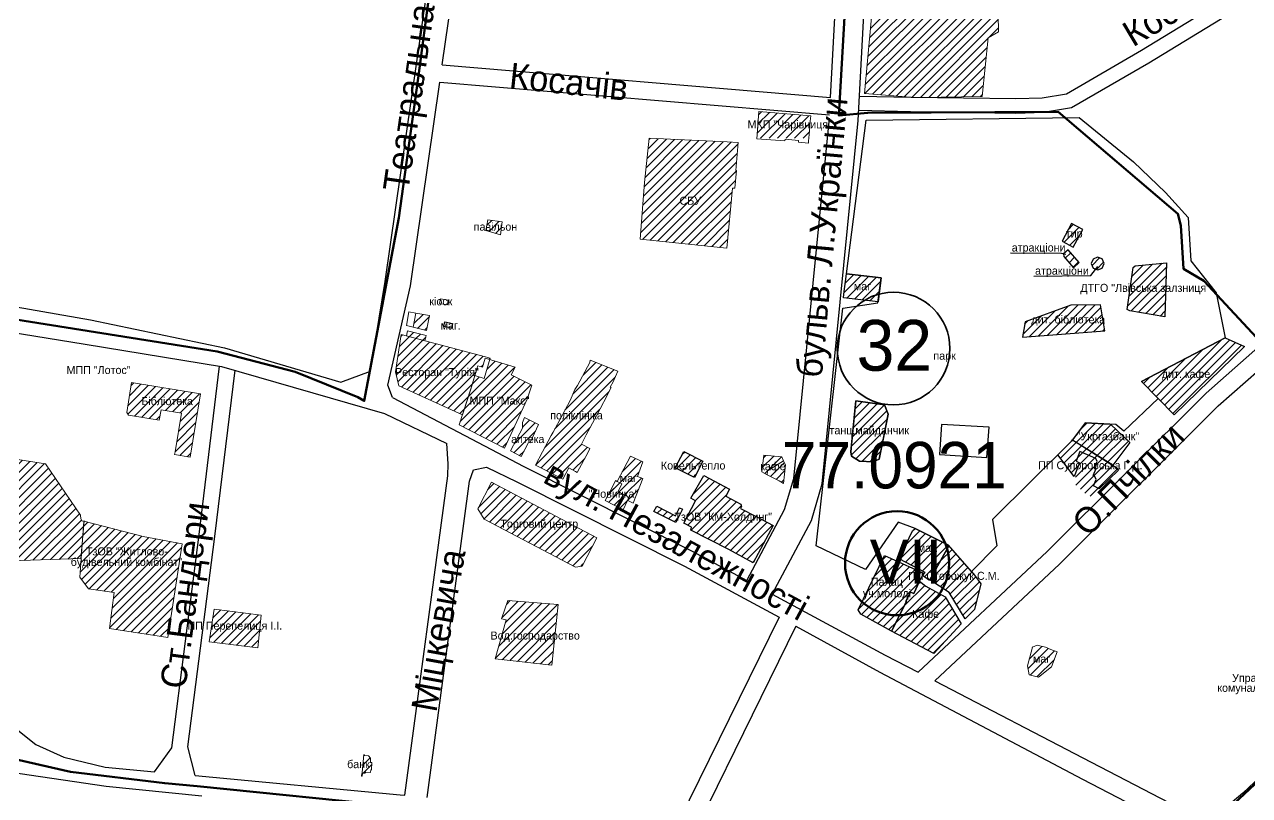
# Model space of a CAD drawing. Header units: millimetres. Extents: x 1378883 to 1389513, y 5662980 to 5673292.
# Drawn here: x 1384166 to 1384931, y 5667331 to 5667813 of the extents above; entities that cross this region are included whole.
import ezdxf
from ezdxf.enums import TextEntityAlignment as Align

# ---------------------------------------------------------------- set-up
doc = ezdxf.new("R2010")
doc.units = ezdxf.units.MM
for name, color, linetype in [('N-raion', 1, 'Continuous'), ('zona', 3, 'Continuous'), ('вулиці', 7, 'Continuous'), ('ВулНазва', 7, 'Continuous'), ('КартаСкан', 252, 'Continuous'), ('район', 6, 'Continuous')]:
    doc.layers.add(name, color=color, linetype=linetype)
picture_1 = doc.add_image_def('image1.tif', size_in_pixel=(29607, 29619))
pattern_1 = [(45, (2.4066, 2.8008), (-2.6516504294, 2.6516504294), [])]

msp = doc.modelspace()

# ---------------------------------------------------------------- hatches: boundary and pattern name
at = {"layer": 'вулиці', "lineweight": -2}
h = msp.add_hatch(dxfattribs=at)
h.set_pattern_fill('ANSI31', color=2, scale=30, style=0)
h.set_pattern_definition(pattern_1)
h.paths.add_polyline_path([(1384773.98, 5667825.2), (1384773.44, 5667850.99), (1384760.87, 5667851.19), (1384761.52, 5667870.75), (1384738, 5667868.9), (1384738.07, 5667866.04), (1384699.09, 5667862.84), (1384695.65, 5667825.2)])
h.paths.add_polyline_path([(1384695.65, 5667825.2), (1384690.57, 5667769.57), (1384718.7, 5667767.27), (1384719.86, 5667767.24), (1384728.74, 5667767.13), (1384764.09, 5667767.72), (1384767.75, 5667804.43), (1384774.34, 5667808.1), (1384773.98, 5667825.2)])
h.paths.add_polyline_path([(1384701.97, 5667815.57), (1384771.31, 5667815.57), (1384771.31, 5667825.46), (1384701.97, 5667825.46)], flags=9)
h = msp.add_hatch(dxfattribs=at)
h.set_pattern_fill('ANSI31', color=2, scale=30, style=0)
h.set_pattern_definition(pattern_1)
h.paths.add_polyline_path([(1384656.23, 5667746.08), (1384656.74, 5667752.31), (1384657.01, 5667755.63), (1384624.67, 5667758.24), (1384623.34, 5667741.58), (1384655.85, 5667741.58)])
h.paths.add_polyline_path([(1384613.6, 5667744.63), (1384674.2, 5667744.63), (1384674.2, 5667754.68), (1384613.6, 5667754.68)], flags=9)
h = msp.add_hatch(dxfattribs=at)
h.set_pattern_fill('ANSI31', color=5, scale=30, style=0)
h.set_pattern_definition(pattern_1)
h.paths.add_polyline_path([(1384611.74, 5667739), (1384604.74, 5667739.37), (1384556.42, 5667741.58), (1384556.16, 5667741.58), (1384553.21, 5667714.02), (1384550.41, 5667678.61), (1384604.65, 5667672.96), (1384608.27, 5667710.48), (1384609.55, 5667710.37), (1384610.66, 5667721.45), (1384610.31, 5667721.48)])
h.paths.add_polyline_path([(1384573.32, 5667698.74), (1384590.26, 5667698.74), (1384590.26, 5667706.41), (1384573.32, 5667706.41)], flags=24)
h = msp.add_hatch(dxfattribs=at)
h.set_pattern_fill('ANSI31', color=2, scale=30, style=0)
h.set_pattern_definition(pattern_1)
h.paths.add_polyline_path([(1384455.32, 5667690.65), (1384454.15, 5667684.05), (1384463.37, 5667681.24), (1384464.42, 5667689.49)])
h.paths.add_polyline_path([(1384440.55, 5667682.71), (1384479.71, 5667682.71), (1384479.71, 5667690.21), (1384440.55, 5667690.21)], flags=9)
h = msp.add_hatch(dxfattribs=at)
h.set_pattern_fill('ANSI31', color=2, scale=30, style=0)
h.set_pattern_definition(pattern_1)
h.paths.add_polyline_path([(1384826.9, 5667684.51), (1384819.89, 5667688.28), (1384814.03, 5667677.4), (1384821.03, 5667673.62), (1384822.87, 5667677.03), (1384826.43, 5667683.64)])
h.paths.add_polyline_path([(1384814.92, 5667677.61), (1384828.28, 5667677.61), (1384828.28, 5667685.08), (1384814.92, 5667685.08)], flags=9)
h = msp.add_hatch(dxfattribs=at)
h.set_pattern_fill('ANSI31', color=2, scale=30, style=0)
h.set_pattern_definition(pattern_1)
h.paths.add_polyline_path([(1384817.78, 5667671.91), (1384814.82, 5667669.35), (1384815.04, 5667667.65), (1384821.23, 5667660.73), (1384824.76, 5667664.01)])
h = msp.add_hatch(dxfattribs=at)
h.set_pattern_fill('ANSI31', color=12, scale=30, style=0)
h.set_pattern_definition(pattern_1)
h.paths.add_polyline_path([(1384879.13, 5667663.74), (1384859.63, 5667661.95), (1384858.46, 5667660.8), (1384854.74, 5667634.64), (1384856.34, 5667633.88), (1384878.18, 5667630.02)])
h.paths.add_polyline_path([(1384806.56, 5667643.17), (1384925.31, 5667643.17), (1384925.31, 5667651.92), (1384806.56, 5667651.92)], flags=9)
h = msp.add_hatch(dxfattribs=at)
h.set_pattern_fill('ANSI31', color=2, scale=30, style=0)
h.set_pattern_definition(pattern_1)
h.paths.add_polyline_path([(1384839.1, 5667666.17), (1384839.07, 5667666.2), (1384836.22, 5667667.37), (1384833.4, 5667666.17), (1384832.25, 5667663.34), (1384833.41, 5667660.57), (1384833.47, 5667660.5), (1384836.29, 5667659.36), (1384839.09, 5667660.54), (1384840.26, 5667663.39)])
h = msp.add_hatch(dxfattribs=at)
h.set_pattern_fill('ANSI31', color=2, scale=30, style=0)
h.set_pattern_definition(pattern_1)
h.paths.add_polyline_path([(1384679.39, 5667656.9), (1384677.8, 5667644.2), (1384677.59, 5667642), (1384699.09, 5667639.42), (1384700.94, 5667654.31)])
h.paths.add_polyline_path([(1384682.97, 5667646.52), (1384695.68, 5667646.52), (1384695.68, 5667651.72), (1384682.97, 5667651.72)], flags=24)
h = msp.add_hatch(dxfattribs=at)
h.set_pattern_fill('ANSI31', color=2, scale=30, style=0)
h.set_pattern_definition(pattern_1)
h.paths.add_polyline_path([(1384419, 5667630.9), (1384410.35, 5667632.4), (1384408.82, 5667623.49), (1384416.99, 5667621.49)])
h = msp.add_hatch(dxfattribs=at)
h.set_pattern_fill('ANSI31', color=5, scale=30, style=0)
h.set_pattern_definition(pattern_1)
h.paths.add_polyline_path([(1384837.92, 5667637.45), (1384819.52, 5667637.31), (1384790.87, 5667626.81), (1384789.22, 5667617.33), (1384840.64, 5667621.19)])
h.paths.add_polyline_path([(1384792.87, 5667623.3), (1384842.87, 5667623.3), (1384842.87, 5667632.36), (1384792.87, 5667632.36)], flags=9)
h = msp.add_hatch(dxfattribs=at)
h.set_pattern_fill('ANSI31', color=2, scale=30, style=0)
h.set_pattern_definition(pattern_1)
h.paths.add_polyline_path([(1384453.8, 5667604.28), (1384456.58, 5667603.43), (1384456.78, 5667604.12), (1384454.01, 5667604.98), (1384401.29, 5667618.97), (1384397.64, 5667595.61), (1384399.8, 5667586.92), (1384439.42, 5667568.81), (1384444.58, 5667584.94), (1384447.18, 5667593.37), (1384447.28, 5667593.34), (1384447.28, 5667593.34), (1384447.29, 5667593.34), (1384449.18, 5667599.49), (1384452.05, 5667598.6)])
h.paths.add_polyline_path([(1384395, 5667589.85), (1384452.07, 5667589.85), (1384452.07, 5667599.93), (1384395, 5667599.93)], flags=9)
h.paths.add_polyline_path([(1384440.5, 5667573.92), (1384484.81, 5667573.92), (1384484.81, 5667581.4), (1384440.5, 5667581.4)], flags=9)
h = msp.add_hatch(dxfattribs=at)
h.set_pattern_fill('ANSI31', color=2, scale=30, style=0)
h.set_pattern_definition(pattern_1)
h.paths.add_polyline_path([(1384405.1, 5667621.34), (1384404.53, 5667618.11), (1384416, 5667615.07), (1384416.87, 5667618.34)])
h = msp.add_hatch(dxfattribs=at)
h.set_pattern_fill('ANSI31', color=2, scale=30, style=0)
h.set_pattern_definition(pattern_1)
h.paths.add_polyline_path([(1384927.88, 5667611.49), (1384915.88, 5667616.85), (1384863.59, 5667589.66), (1384873.99, 5667579.05), (1384884.05, 5667568.8)])
h.paths.add_polyline_path([(1384874.98, 5667588.7), (1384907.89, 5667588.7), (1384907.89, 5667598.76), (1384874.98, 5667598.76)], flags=24)
h = msp.add_hatch(dxfattribs=at)
h.set_pattern_fill('ANSI31', color=204, scale=30, style=0)
h.set_pattern_definition(pattern_1)
h.paths.add_polyline_path([(1384482.83, 5667587.29), (1384469.84, 5667593.83), (1384472.47, 5667598.6), (1384456.58, 5667603.44), (1384453.15, 5667591.43), (1384447.18, 5667593.37), (1384444.58, 5667584.94), (1384439.42, 5667568.8), (1384439.44, 5667568.79), (1384437.43, 5667562.57), (1384465.85, 5667547.99), (1384479.89, 5667578.65)])
h.paths.add_polyline_path([(1384440.5, 5667573.92), (1384484.81, 5667573.92), (1384484.81, 5667581.4), (1384440.5, 5667581.4)], flags=9)
h = msp.add_hatch(dxfattribs=at)
h.set_pattern_fill('ANSI31', color=5, scale=30, style=0)
h.set_pattern_definition(pattern_1)
h.paths.add_polyline_path([(1384527.59, 5667576.54), (1384527.74, 5667577.03), (1384532.48, 5667585.8), (1384531.79, 5667586.16), (1384533.6, 5667589.51), (1384536.53, 5667596.15), (1384519.38, 5667602.89), (1384519, 5667601.41), (1384511.47, 5667587.09), (1384509.7, 5667584.57), (1384506.73, 5667577.83), (1384501.82, 5667568.38), (1384496.1, 5667558), (1384494.94, 5667555.91), (1384489.41, 5667545.65), (1384485.17, 5667537.42), (1384499.17, 5667530.27), (1384502.21, 5667528.66), (1384505.91, 5667535.65), (1384510.22, 5667533.37), (1384511.24, 5667532.83), (1384517.94, 5667545.5), (1384519.13, 5667547.76), (1384514.37, 5667550.28), (1384513.79, 5667550.58), (1384516.83, 5667556.29), (1384523.15, 5667568.12)])
h.paths.add_polyline_path([(1384484.08, 5667564.86), (1384537.42, 5667564.86), (1384537.42, 5667572.36), (1384484.08, 5667572.36)], flags=9)
h.paths.add_polyline_path([(1384451.8, 5667540.36), (1384681.49, 5667415.71), (1384692.94, 5667436.8), (1384463.25, 5667561.45)], flags=9)
h = msp.add_hatch(dxfattribs=at)
h.set_pattern_fill('ANSI31', color=5, scale=30, style=0)
h.set_pattern_definition(pattern_1)
h.paths.add_polyline_path([(1384232.88, 5667588.92), (1384229.83, 5667570.23), (1384230.98, 5667568.66), (1384250.19, 5667565.5), (1384251.26, 5667572.01), (1384264.02, 5667569.91), (1384260.03, 5667545.65), (1384259.75, 5667543.93), (1384269.49, 5667542.32), (1384275.99, 5667581.85)])
h.paths.add_polyline_path([(1384230.46, 5667573.75), (1384279.63, 5667573.75), (1384279.63, 5667581.25), (1384230.46, 5667581.25)], flags=9)
h = msp.add_hatch(dxfattribs=at)
h.set_pattern_fill('ANSI31', color=2, scale=30, style=0)
h.set_pattern_definition(pattern_1)
h.paths.add_polyline_path([(1384685.26, 5667577.56), (1384685.18, 5667576.85), (1384683.16, 5667556.89), (1384681.99, 5667545.75), (1384682.56, 5667542.89), (1384687.52, 5667539.77), (1384696.1, 5667539.35), (1384699.74, 5667541.12), (1384702.19, 5667553.29), (1384705.46, 5667569.29), (1384703.09, 5667575.07)])
h.paths.add_polyline_path([(1384666.96, 5667554.28), (1384720.25, 5667554.28), (1384720.25, 5667563.01), (1384666.96, 5667563.01)], flags=9)
h = msp.add_hatch(dxfattribs=at)
h.set_pattern_fill('ANSI31', color=2, scale=30, style=0)
h.set_pattern_definition(pattern_1)
h.paths.add_polyline_path([(1384536.66, 5667520.79), (1384539.05, 5667525.71), (1384536.15, 5667527.2), (1384535.16, 5667527.7), (1384533.35, 5667524.17), (1384528.75, 5667515.19), (1384539.94, 5667509.37), (1384542.67, 5667515.3), (1384543.47, 5667517.31)], flags=16)
h.paths.add_polyline_path([(1384512.57, 5667515.72), (1384555.07, 5667515.72), (1384555.07, 5667523.22), (1384512.57, 5667523.22)], flags=24)
h.paths.add_polyline_path([(1384451.8, 5667540.36), (1384681.49, 5667415.71), (1384692.94, 5667436.8), (1384463.25, 5667561.45)], flags=9)
h = msp.add_hatch(dxfattribs=at)
h.set_pattern_fill('ANSI31', color=2, scale=30, style=0)
h.set_pattern_definition(pattern_1)
h.paths.add_polyline_path([(1384486.96, 5667562.7), (1384478.32, 5667567.1), (1384477.08, 5667563.97), (1384477.03, 5667560.94), (1384477.26, 5667560.82), (1384469.58, 5667546.27), (1384476.27, 5667542.83), (1384480.76, 5667551.43), (1384482.07, 5667551.9)])
h.paths.add_polyline_path([(1384465.28, 5667551.12), (1384495.28, 5667551.12), (1384495.28, 5667556.12), (1384465.28, 5667556.12)], flags=9)
h = msp.add_hatch(dxfattribs=at)
h.set_pattern_fill('ANSI31', color=2, scale=30, style=0)
h.set_pattern_definition(pattern_1)
h.paths.add_polyline_path([(1384828.69, 5667563.76), (1384820.46, 5667553.09), (1384822.19, 5667552), (1384845.78, 5667537.39), (1384856.32, 5667551.48), (1384844.26, 5667563)])
h.paths.add_polyline_path([(1384819.86, 5667549.79), (1384865.54, 5667549.79), (1384865.54, 5667559.85), (1384819.86, 5667559.85)], flags=9)
h = msp.add_hatch(dxfattribs=at)
h.set_pattern_fill('ANSI31', color=5, scale=30, style=0)
h.set_pattern_definition(pattern_1)
h.paths.add_polyline_path([(1384113.84, 5667548.65), (1384065.55, 5667556.53), (1384085.84, 5667505.86), (1384095.66, 5667480.69), (1384096.3, 5667481.39), (1384151.49, 5667498.38), (1384156.96, 5667477.5), (1384201.11, 5667478.96), (1384202.83, 5667498.05), (1384203.14, 5667502.4), (1384203.21, 5667502.38), (1384203.23, 5667502.51), (1384201.97, 5667502.42), (1384201.1, 5667503.91), (1384200.89, 5667506.05), (1384179.19, 5667538.21), (1384156.37, 5667541.63)])
h.paths.add_polyline_path([(1384125.72, 5667513.52), (1384149.48, 5667513.52), (1384149.48, 5667521), (1384125.72, 5667521)], flags=24)
h.paths.add_polyline_path([(1384192, 5667471.31), (1384267.35, 5667471.31), (1384267.35, 5667481.38), (1384192, 5667481.38)], flags=9)
h = msp.add_hatch(dxfattribs=at)
h.set_pattern_fill('ANSI31', color=2, scale=30, style=0)
h.set_pattern_definition(pattern_1)
h.paths.add_polyline_path([(1384552.19, 5667539.4), (1384544.39, 5667543.01), (1384536.19, 5667527.25), (1384539.09, 5667525.76), (1384536.71, 5667520.84), (1384543.51, 5667517.36), (1384542.72, 5667515.35), (1384546.22, 5667513.69), (1384552.27, 5667528.97), (1384548.86, 5667530.33)], flags=17)
h.paths.add_polyline_path([(1384536.76, 5667526.61), (1384551.34, 5667526.61), (1384551.34, 5667531.86), (1384536.76, 5667531.86)], flags=24)
h.paths.add_polyline_path([(1384478.93, 5667520.94), (1384650.42, 5667427.87), (1384665.8, 5667456.22), (1384494.32, 5667549.29)], flags=9)
h = msp.add_hatch(dxfattribs=at)
h.set_pattern_fill('ANSI31', scale=30, style=0)
h.set_pattern_definition(pattern_1)
h.paths.add_polyline_path([(1384536.66, 5667520.79), (1384539.05, 5667525.71), (1384536.15, 5667527.2), (1384535.19, 5667527.69), (1384533.39, 5667524.22), (1384528.8, 5667515.24), (1384528.78, 5667515.24), (1384528.75, 5667515.19), (1384539.94, 5667509.37), (1384542.67, 5667515.3), (1384543.47, 5667517.31)], flags=16)
h.paths.add_polyline_path([(1384478.93, 5667520.94), (1384650.42, 5667427.87), (1384665.8, 5667456.22), (1384494.32, 5667549.29)], flags=9)
h = msp.add_hatch(dxfattribs=at)
h.set_pattern_fill('ANSI31', color=2, scale=30, style=0)
h.set_pattern_definition(pattern_1)
h.paths.add_polyline_path([(1384811.35, 5667543.9), (1384821.65, 5667530.37), (1384824.96, 5667538.86), (1384822.79, 5667539.84), (1384825.17, 5667545.84), (1384835.09, 5667541.58), (1384835.87, 5667539.63), (1384834.58, 5667536.65), (1384835.37, 5667535.23), (1384833.46, 5667530.92), (1384834.34, 5667530.65), (1384835.37, 5667528.38), (1384833.63, 5667524.52), (1384837.28, 5667522.67), (1384849.27, 5667534.32), (1384847.76, 5667535.92), (1384822.19, 5667552), (1384820.45, 5667553.08), (1384819.96, 5667552.45)])
h.paths.add_polyline_path([(1384825.17, 5667545.84), (1384822.79, 5667539.84), (1384824.96, 5667538.86), (1384821.65, 5667530.37), (1384822.24, 5667530.05), (1384824.34, 5667529.08), (1384822.59, 5667524.93), (1384828.14, 5667519.84), (1384830.49, 5667518.78), (1384832.09, 5667517.48), (1384837.28, 5667522.67), (1384833.63, 5667524.52), (1384835.37, 5667528.38), (1384834.34, 5667530.65), (1384833.46, 5667530.92), (1384835.37, 5667535.23), (1384834.57, 5667536.64), (1384835.86, 5667539.63), (1384835.09, 5667541.58)])
h.paths.add_polyline_path([(1384796.01, 5667531.64), (1384867.3, 5667531.64), (1384867.3, 5667541.53), (1384796.01, 5667541.53)], flags=9)
h = msp.add_hatch(dxfattribs=at)
h.set_pattern_fill('ANSI31', color=204, scale=30, style=0)
h.set_pattern_definition(pattern_1)
h.paths.add_polyline_path([(1384577.76, 5667545.98), (1384572.43, 5667535.79), (1384584.09, 5667529.81), (1384584.41, 5667529.65), (1384589.62, 5667539.9)])
h.paths.add_polyline_path([(1384556.1, 5667533.36), (1384611.1, 5667533.36), (1384611.1, 5667540.86), (1384556.1, 5667540.86)], flags=9)
h = msp.add_hatch(dxfattribs=at)
h.set_pattern_fill('ANSI31', color=2, scale=30, style=0)
h.set_pattern_definition(pattern_1)
h.paths.add_polyline_path([(1384627.69, 5667543.54), (1384626.46, 5667533.19), (1384629.83, 5667531.41), (1384630.13, 5667533.91), (1384640.12, 5667540.12), (1384639.08, 5667542.54)])
h.paths.add_polyline_path([(1384623.4, 5667533.59), (1384643.4, 5667533.59), (1384643.4, 5667538.59), (1384623.4, 5667538.59)], flags=9)
h = msp.add_hatch(dxfattribs=at)
h.set_pattern_fill('ANSI31', color=2, scale=30, style=0)
h.set_pattern_definition(pattern_1)
h.paths.add_polyline_path([(1384641.23, 5667537.5), (1384640.06, 5667526), (1384637.31, 5667527.47), (1384629.83, 5667531.41), (1384626.46, 5667533.19), (1384627.69, 5667543.54), (1384639.08, 5667542.54), (1384640.12, 5667540.12)])
h.paths.add_polyline_path([(1384624.26, 5667531.06), (1384642.54, 5667531.06), (1384642.54, 5667541.12), (1384624.26, 5667541.12)], flags=9)
h = msp.add_hatch(dxfattribs=at)
h.set_pattern_fill('ANSI31', color=2, scale=30, style=0)
h.set_pattern_definition(pattern_1)
h.paths.add_polyline_path([(1384240.05, 5667492.79), (1384203.14, 5667502.4), (1384200.63, 5667467.39), (1384206.03, 5667460), (1384221.99, 5667457.72), (1384219.06, 5667435.29), (1384255.55, 5667429.76), (1384264.42, 5667488.3)])
h.paths.add_polyline_path([(1384178.63, 5667471.97), (1384280.72, 5667471.97), (1384280.72, 5667480.72), (1384178.63, 5667480.72)], flags=9)
h.paths.add_polyline_path([(1384194.52, 5667479.75), (1384265.36, 5667479.75), (1384265.36, 5667487.25), (1384194.52, 5667487.25)], flags=9)
h.paths.add_polyline_path([(1384272.39, 5667378.03), (1384292.08, 5667530.1), (1384264.31, 5667533.69), (1384244.62, 5667381.63)], flags=9)
h = msp.add_hatch(dxfattribs=at)
h.set_pattern_fill('ANSI31', color=2, scale=30, style=0)
h.set_pattern_definition(pattern_1)
h.paths.add_polyline_path([(1384605.89, 5667484.58), (1384621.12, 5667476.3), (1384630.4, 5667493.74), (1384633.52, 5667499.6), (1384623.05, 5667505.19), (1384613.19, 5667510.26), (1384613.89, 5667511.59), (1384613.48, 5667512.95), (1384604.02, 5667517.97), (1384606.33, 5667522.33), (1384590.27, 5667530.98), (1384582.12, 5667516.64), (1384584.98, 5667514.97), (1384577.86, 5667501.07), (1384582.61, 5667498.57), (1384582.06, 5667496.7)])
h.paths.add_polyline_path([(1384561.34, 5667500.11), (1384643.42, 5667500.11), (1384643.42, 5667508.86), (1384561.34, 5667508.86)], flags=9)
h = msp.add_hatch(dxfattribs=at)
h.set_pattern_fill('ANSI31', color=2, scale=30, style=0)
h.set_pattern_definition([(45, (-6.4965, 8.359), (-2.6516504294, 2.6516504294), [])])
h.paths.add_polyline_path([(1384457.74, 5667526.69), (1384449.06, 5667510.16), (1384453.02, 5667503.57), (1384510.1, 5667473.6), (1384514.28, 5667474.24), (1384523.46, 5667491.85)])
h.paths.add_polyline_path([(1384452.29, 5667495.83), (1384522.71, 5667495.83), (1384522.71, 5667504.58), (1384452.29, 5667504.58)], flags=25)
h = msp.add_hatch(dxfattribs=at)
h.set_pattern_fill('ANSI31', color=2, scale=30, style=0)
h.set_pattern_definition(pattern_1)
h.paths.add_polyline_path([(1384560.84, 5667511.74), (1384559.13, 5667508.35), (1384572.87, 5667501.43), (1384577.01, 5667509.83), (1384575.14, 5667510.77), (1384572.66, 5667505.79)])
h.paths.add_polyline_path([(1384561.34, 5667500.11), (1384643.42, 5667500.11), (1384643.42, 5667508.86), (1384561.34, 5667508.86)], flags=9)
h = msp.add_hatch(dxfattribs=at)
h.set_pattern_fill('ANSI31', color=2, scale=30, style=0)
h.set_pattern_definition(pattern_1)
h.paths.add_polyline_path([(1384722.34, 5667497.77), (1384720.52, 5667496.34), (1384712.26, 5667478.82), (1384728.46, 5667470.2), (1384726.85, 5667468.45), (1384726.83, 5667468.43), (1384731.27, 5667465.38), (1384731.51, 5667465.81), (1384731.5, 5667465.81), (1384743.11, 5667486.45), (1384743.11, 5667486.46), (1384743.12, 5667486.46), (1384731.5, 5667465.81), (1384731.51, 5667465.81), (1384743.11, 5667486.46), (1384743.05, 5667487.33)])
h = msp.add_hatch(dxfattribs=at)
h.set_pattern_fill('ANSI31', color=2, scale=30, style=0)
h.set_pattern_definition(pattern_1)
h.paths.add_polyline_path([(1384753.43, 5667441.27), (1384759.33, 5667447.27), (1384763.33, 5667463.2), (1384759.39, 5667468.65), (1384757.41, 5667470.91), (1384743.39, 5667486.95), (1384732.14, 5667466.93), (1384732.14, 5667466.93), (1384731.51, 5667465.81), (1384743.55, 5667457.87)])
h.paths.add_polyline_path([(1384714.16, 5667462.55), (1384778.59, 5667462.55), (1384778.59, 5667472.44), (1384714.16, 5667472.44)], flags=9)
h = msp.add_hatch(dxfattribs=at)
h.set_pattern_fill('ANSI31', color=5, scale=30, style=0)
h.set_pattern_definition(pattern_1)
h.paths.add_polyline_path([(1384707.3, 5667479.06), (1384703.2, 5667480.97), (1384686.75, 5667446.93), (1384688.38, 5667444.2), (1384707.58, 5667433.64), (1384716.94, 5667452.23), (1384716.5, 5667452.46), (1384719.4, 5667458.1), (1384721.39, 5667457.07), (1384725.02, 5667464.95), (1384726.83, 5667468.43), (1384726.83, 5667468.43), (1384726.85, 5667468.45), (1384727.55, 5667469.8)])
h.paths.add_polyline_path([(1384684, 5667452.29), (1384725.25, 5667452.29), (1384725.25, 5667461.04), (1384684, 5667461.04)], flags=9)
h.paths.add_polyline_path([(1384691.5, 5667459.41), (1384717.75, 5667459.41), (1384717.75, 5667468.16), (1384691.5, 5667468.16)], flags=25)
h = msp.add_hatch(dxfattribs=at)
h.set_pattern_fill('ANSI31', color=2, scale=30, style=0)
h.set_pattern_definition(pattern_1)
h.paths.add_polyline_path([(1384740.97, 5667455.16), (1384728.82, 5667461.78), (1384725.02, 5667464.95), (1384721.39, 5667457.07), (1384719.4, 5667458.1), (1384716.5, 5667452.46), (1384716.94, 5667452.23), (1384707.58, 5667433.64), (1384733.94, 5667419.62), (1384751.04, 5667438.27)])
h.paths.add_polyline_path([(1384719.02, 5667438.78), (1384738.63, 5667438.78), (1384738.63, 5667448.84), (1384719.02, 5667448.84)], flags=24)
h.paths.add_polyline_path([(1384687.54, 5667451.63), (1384721.7, 5667451.63), (1384721.7, 5667461.71), (1384687.54, 5667461.71)], flags=9)
h = msp.add_hatch(dxfattribs=at)
h.set_pattern_fill('ANSI31', color=2, scale=30, style=0)
h.set_pattern_definition(pattern_1)
h.paths.add_polyline_path([(1384311.69, 5667423.3), (1384313.84, 5667443.7), (1384284.38, 5667447.46), (1384281.41, 5667427.05)])
h.paths.add_polyline_path([(1384255.87, 5667431.95), (1384338.79, 5667431.95), (1384338.79, 5667440.7), (1384255.87, 5667440.7)], flags=9)
h = msp.add_hatch(dxfattribs=at)
h.set_pattern_fill('ANSI31', color=164, scale=30, style=0)
h.set_pattern_definition(pattern_1)
h.paths.add_polyline_path([(1384467.87, 5667452.83), (1384463.95, 5667441.31), (1384466.87, 5667440.63), (1384459.91, 5667416.25), (1384495.35, 5667412.42), (1384499.33, 5667450.3)])
h.paths.add_polyline_path([(1384446.4, 5667425.77), (1384523.48, 5667425.77), (1384523.48, 5667434.52), (1384446.4, 5667434.52)], flags=9)
h = msp.add_hatch(dxfattribs=at)
h.set_pattern_fill('ANSI31', color=2, scale=30, style=0)
h.set_pattern_definition(pattern_1)
h.paths.add_polyline_path([(1384798.47, 5667424.84), (1384795.47, 5667423.67), (1384792.32, 5667411.95), (1384793.46, 5667406.36), (1384799.28, 5667404.84), (1384807.51, 5667411.3), (1384810.99, 5667420.81), (1384806.9, 5667422.09), (1384803.72, 5667423.58)])
h.paths.add_polyline_path([(1384794.14, 5667413.87), (1384808.31, 5667413.87), (1384808.31, 5667418.87), (1384794.14, 5667418.87)], flags=24)
h = msp.add_hatch(dxfattribs=at)
h.set_pattern_fill('ANSI31', color=2, scale=30, style=0)
h.set_pattern_definition(pattern_1)
h.paths.add_polyline_path([(1384376.78, 5667345.41), (1384376.71, 5667344.9), (1384378.46, 5667344.81), (1384379.16, 5667345.6), (1384382.08, 5667345.36), (1384382.3, 5667346.91), (1384382.64, 5667346.91), (1384382.97, 5667351.52), (1384382.02, 5667351.58), (1384382.07, 5667354.31), (1384380.9, 5667355.74), (1384378.42, 5667355.99), (1384377.89, 5667356.58)])
h.paths.add_polyline_path([(1384364.57, 5667348.17), (1384384.57, 5667348.17), (1384384.57, 5667353.17), (1384364.57, 5667353.17)], flags=9)

# ---------------------------------------------------------------- linework, layer by layer
at = {"layer": 'N-raion', "color": 1, "lineweight": 35}
msp.add_circle((1384708.76, 5667610.22), 35.2, dxfattribs=at)
at = {"layer": 'zona', "color": 3, "lineweight": 60}
msp.add_circle((1384711, 5667476.07), 32.54, dxfattribs=at)
at = {"layer": 'вулиці', "color": 7}
for p, q in [((1384679.39, 5667656.9), (1384691.63, 5667752.92)), ((1384691.63, 5667752.92), (1384824.68, 5667754.56)), ((1384824.68, 5667754.56), (1384858.7, 5667726.99)), ((1384858.7, 5667726.99), (1384878.7, 5667707.66)), ((1384878.7, 5667707.66), (1384892.76, 5667692.11)), ((1384892.76, 5667692.11), (1384894.41, 5667665.11)), ((1384819.89, 5667688.28), (1384814.03, 5667677.4)), ((1384826.9, 5667684.51), (1384819.89, 5667688.28)), ((1384821.03, 5667673.62), (1384826.9, 5667684.51)), ((1384814.03, 5667677.4), (1384821.03, 5667673.62)), ((1384817.78, 5667671.91), (1384814.82, 5667669.35)), ((1384814.82, 5667669.35), (1384815.04, 5667667.65)), ((1384824.76, 5667664.01), (1384817.78, 5667671.91)), ((1384815.04, 5667667.65), (1384821.23, 5667660.73)), ((1384821.23, 5667660.73), (1384824.76, 5667664.01)), ((1384833.4, 5667666.17), (1384832.25, 5667663.34)), ((1384832.25, 5667663.34), (1384833.44, 5667660.51)), ((1384836.22, 5667667.37), (1384833.4, 5667666.17)), ((1384839.1, 5667666.18), (1384836.22, 5667667.37)), ((1384839.09, 5667660.54), (1384840.26, 5667663.39)), ((1384840.26, 5667663.39), (1384839.1, 5667666.18)), ((1384894.41, 5667665.11), (1384910.33, 5667645.01)), ((1384700.94, 5667654.31), (1384679.39, 5667656.9)), ((1384699, 5667638.69), (1384700.94, 5667654.31)), ((1384833.44, 5667660.51), (1384836.29, 5667659.36)), ((1384836.29, 5667659.36), (1384839.09, 5667660.54)), ((1384676.98, 5667635.44), (1384699, 5667638.69)), ((1384910.33, 5667645.01), (1384915.88, 5667616.85)), ((1384660.37, 5667487.04), (1384676.98, 5667635.44)), ((1384819.58, 5667637.37), (1384790.88, 5667626.85)), ((1384837.98, 5667637.51), (1384819.58, 5667637.37)), ((1384840.7, 5667621.19), (1384837.98, 5667637.51)), ((1384790.88, 5667626.85), (1384789.22, 5667617.33)), ((1384789.22, 5667617.33), (1384840.7, 5667621.19)), ((1384915.88, 5667616.85), (1384863.59, 5667589.66)), ((1384863.59, 5667589.66), (1384873.99, 5667579.05)), ((1384685.26, 5667577.57), (1384683.16, 5667556.89)), ((1384703.09, 5667575.07), (1384685.26, 5667577.57)), ((1384873.99, 5667579.05), (1384852.66, 5667558.69)), ((1384702.19, 5667553.29), (1384705.46, 5667569.29)), ((1384705.46, 5667569.29), (1384703.09, 5667575.07)), ((1384738.79, 5667562.86), (1384737.41, 5667544.12)), ((1384768.38, 5667561.15), (1384738.79, 5667562.86)), ((1384828.69, 5667563.76), (1384819.96, 5667552.45)), ((1384847.63, 5667562.84), (1384828.69, 5667563.76)), ((1384852.66, 5667558.69), (1384847.63, 5667562.84)), ((1384683.16, 5667556.89), (1384681.99, 5667545.75)), ((1384767, 5667542.08), (1384768.38, 5667561.15)), ((1384699.74, 5667541.12), (1384702.19, 5667553.29)), ((1384819.96, 5667552.45), (1384770.53, 5667503.38)), ((1384819.96, 5667552.45), (1384819.96, 5667552.45)), ((1384681.99, 5667545.75), (1384682.56, 5667542.89)), ((1384682.56, 5667542.89), (1384687.52, 5667539.77)), ((1384687.52, 5667539.77), (1384696.1, 5667539.35)), ((1384696.1, 5667539.35), (1384699.74, 5667541.12)), ((1384737.41, 5667544.12), (1384767, 5667542.08)), ((1384711.56, 5667501.78), (1384691.21, 5667472.08)), ((1384722.34, 5667497.77), (1384711.56, 5667501.78)), ((1384770.53, 5667503.38), (1384773.27, 5667486.94)), ((1384743.05, 5667487.33), (1384722.34, 5667497.77)), ((1384691.21, 5667472.08), (1384660.37, 5667487.04)), ((1384757.41, 5667470.91), (1384743.05, 5667487.33)), ((1384773.27, 5667486.94), (1384757.41, 5667470.91))]:
    msp.add_line(p, q, dxfattribs=at)
for points in [[(1384426.91, 5667787.5), (1384434.79, 5667842.22), (1384466.86, 5668117.24)], [(1384669.43, 5667767.15), (1384686.02, 5668074.52)], [(1384632.95, 5667456.66), (1384657.47, 5667502.83), (1384664.12, 5667525.65), (1384686.68, 5667752.82), (1384692.77, 5667865.66)], [(1384687.5, 5667767.97), (1384719.86, 5667767.24), (1384785.09, 5667766.38), (1384801.5, 5667766.96), (1384816.73, 5667769.45), (1384863.66, 5667796.57), (1384934.45, 5667839.94), (1384950.07, 5667850.13)], [(1384687.02, 5667759.14), (1384719.38, 5667758.25), (1384785.19, 5667757.38), (1384802.39, 5667757.99), (1384819.81, 5667760.84), (1384868.26, 5667788.84), (1384939.54, 5667832.5), (1384955.11, 5667842.86)], [(1384363.48, 5667589.23), (1384382.09, 5667596.08), (1384391.24, 5667652.09), (1384417.5, 5667834.39)], [(1384426.91, 5667787.5), (1384669.43, 5667767.15)], [(1384395.77, 5667579.68), (1384392.99, 5667587.42), (1384407.03, 5667649.47), (1384425.34, 5667776.59)], [(1384425.34, 5667776.59), (1384668.84, 5667756.17)], [(1384617.1, 5667465.2), (1384640.71, 5667509.64), (1384646.38, 5667529.08), (1384668.73, 5667754.19)], [(1384724.17, 5667407.92), (1384804.77, 5667483.4), (1384903.99, 5667582.35), (1384946.87, 5667620.18), (1385043.66, 5667708.46)], [(1384031.74, 5667640.95), (1384203.93, 5667612.92), (1384289.03, 5667599.08)], [(1384117.67, 5667643.69), (1384207.25, 5667628.22), (1384290.9, 5667610.69)], [(1384734.51, 5667402.54), (1384812.42, 5667475.49), (1384911.52, 5667574.33), (1384954.22, 5667612), (1384960.28, 5667617.52)], [(1384290.9, 5667610.69), (1384363.48, 5667589.23)], [(1384247.22, 5667345.75), (1384257.9, 5667360.82), (1384274.99, 5667493.95), (1384287.76, 5667599.29)], [(1384272.66, 5667343.36), (1384268.06, 5667361.44), (1384284.91, 5667492.72), (1384297.51, 5667596.62)], [(1384289.03, 5667599.08), (1384390.86, 5667569.56), (1384429.83, 5667550.82)], [(1384395.77, 5667579.68), (1384477.85, 5667536.61), (1384582.61, 5667483.77), (1384617.1, 5667465.2)], [(1384403.44, 5667331.11), (1384430.32, 5667530.71), (1384430.55, 5667538.18), (1384429.83, 5667550.82)], [(1384417.39, 5667329.74), (1384444, 5667527.38), (1384446.5, 5667534.39), (1384454.6, 5667536.13)], [(1384454.6, 5667536.13), (1384473.51, 5667527.04), (1384578.18, 5667474.24), (1384637.34, 5667442.38)], [(1385085.42, 5667481.77), (1384926.86, 5667332.32), (1384912.31, 5667320.05), (1384902.25, 5667315.23)], [(1384632.95, 5667456.66), (1384703.57, 5667418.63), (1384724.17, 5667407.92)], [(1384637.34, 5667442.38), (1384549.78, 5667264.41)], [(1384647.78, 5667436.79), (1384560.46, 5667258.92)], [(1384647.78, 5667436.79), (1384700.25, 5667408.01), (1384826.82, 5667341.18), (1384880.92, 5667312.99)], [(1384117.34, 5667425.44), (1384119.66, 5667414.3), (1384133.81, 5667397.26), (1384155.59, 5667376.78), (1384173.01, 5667362.82), (1384190.48, 5667354.97), (1384216.42, 5667348.63)], [(1384734.51, 5667402.54), (1384832.14, 5667351.76), (1384902.25, 5667315.23)], [(1384109.38, 5667314.94), (1384109.38, 5667314.94), (1384126.28, 5667345.58), (1384138.38, 5667347.79), (1384156.21, 5667345.84), (1384217.06, 5667336.76), (1384276.78, 5667330.79)], [(1384216.42, 5667348.63), (1384247.22, 5667345.75)], [(1384272.66, 5667343.36), (1384400.69, 5667331.38), (1384403.44, 5667331.11)]]:
    msp.add_lwpolyline(points, dxfattribs=at)
at = {"layer": 'вулиці', "color": 7, "lineweight": -2}
for points in [[(1384781.83, 5667669.93), (1384813.57, 5667669.87), (1384816.43, 5667669.14)], [(1384796.39, 5667655.46), (1384831.87, 5667655.8), (1384836.25, 5667661.44)]]:
    msp.add_lwpolyline(points, dxfattribs=at)
at = {"layer": 'вулиці', "color": 7}
for points in [[(1384878.18, 5667630.02), (1384856.34, 5667633.88), (1384854.74, 5667634.64), (1384858.46, 5667660.8), (1384859.63, 5667661.95), (1384879.13, 5667663.74), (1384878.18, 5667630.02)], [(1384679.39, 5667656.9), (1384700.94, 5667654.31), (1384699.1, 5667639.42), (1384677.59, 5667642), (1384677.8, 5667644.2), (1384679.39, 5667656.9)], [(1384873.99, 5667579.05), (1384863.59, 5667589.66), (1384915.88, 5667616.85), (1384927.88, 5667611.49), (1384884.05, 5667568.8), (1384873.99, 5667579.05)], [(1384685.26, 5667577.56), (1384703.09, 5667575.07), (1384705.46, 5667569.29), (1384699.74, 5667541.12), (1384696.1, 5667539.35), (1384687.52, 5667539.77), (1384682.56, 5667542.89), (1384681.99, 5667545.75), (1384685.26, 5667577.56)], [(1384820.45, 5667553.08), (1384828.69, 5667563.76), (1384844.25, 5667563.01), (1384856.32, 5667551.48), (1384845.78, 5667537.39), (1384820.45, 5667553.08)], [(1384822.79, 5667539.84), (1384824.96, 5667538.86), (1384821.65, 5667530.37), (1384811.35, 5667543.9), (1384819.96, 5667552.45), (1384820.46, 5667553.09), (1384847.76, 5667535.92), (1384849.27, 5667534.32), (1384837.28, 5667522.67), (1384833.63, 5667524.52), (1384835.37, 5667528.38), (1384834.34, 5667530.65), (1384833.46, 5667530.92), (1384835.37, 5667535.23), (1384834.57, 5667536.64), (1384835.86, 5667539.63), (1384835.09, 5667541.58), (1384825.17, 5667545.84), (1384822.79, 5667539.84)], [(1384720.52, 5667496.34), (1384722.34, 5667497.77), (1384743.05, 5667487.33), (1384743.11, 5667486.46), (1384731.27, 5667465.38), (1384726.83, 5667468.43), (1384728.46, 5667470.2), (1384712.26, 5667478.82), (1384720.52, 5667496.34)], [(1384743.39, 5667486.95), (1384757.41, 5667470.91), (1384759.39, 5667468.65), (1384763.33, 5667463.2), (1384759.33, 5667447.27), (1384753.43, 5667441.27), (1384743.55, 5667457.87), (1384731.5, 5667465.81), (1384743.39, 5667486.95)], [(1384727.55, 5667469.8), (1384725.02, 5667464.95), (1384721.39, 5667457.07), (1384719.4, 5667458.1), (1384716.5, 5667452.46), (1384716.94, 5667452.23), (1384707.58, 5667433.64), (1384688.38, 5667444.2), (1384686.75, 5667446.93), (1384703.2, 5667480.97), (1384707.3, 5667479.06), (1384727.55, 5667469.8)], [(1384725.02, 5667464.95), (1384728.82, 5667461.78), (1384740.97, 5667455.16), (1384751.04, 5667438.27), (1384733.94, 5667419.62), (1384707.58, 5667433.64), (1384716.94, 5667452.23), (1384716.5, 5667452.46), (1384719.4, 5667458.1), (1384721.39, 5667457.07), (1384725.02, 5667464.95)]]:
    msp.add_lwpolyline(points, close=True, dxfattribs=at)
at = {"layer": 'вулиці', "linetype": 'Continuous'}
for points in [[(1384428.51, 5667626.97), (1384433.25, 5667625.95), (1384432.61, 5667623.02), (1384427.88, 5667624.05), (1384428.51, 5667626.97)], [(1384572.43, 5667535.79), (1384577.76, 5667545.98), (1384589.62, 5667539.9), (1384584.41, 5667529.65), (1384584.09, 5667529.81), (1384572.43, 5667535.79)], [(1384613.89, 5667511.59), (1384613.19, 5667510.26), (1384623.05, 5667505.19), (1384633.52, 5667499.6), (1384630.4, 5667493.74), (1384621.12, 5667476.3), (1384605.89, 5667484.58), (1384582.06, 5667496.7), (1384582.61, 5667498.57), (1384577.86, 5667501.07), (1384584.98, 5667514.97), (1384582.12, 5667516.64), (1384590.27, 5667530.98), (1384606.33, 5667522.33), (1384604.02, 5667517.97), (1384613.48, 5667512.95), (1384613.89, 5667511.59)], [(1384560.84, 5667511.74), (1384572.66, 5667505.79), (1384575.14, 5667510.77), (1384577.01, 5667509.83), (1384572.87, 5667501.43), (1384559.13, 5667508.35), (1384560.84, 5667511.74)]]:
    msp.add_lwpolyline(points, close=True, dxfattribs=at)
at = {"layer": 'ВулНазва', "color": 7, "lineweight": 9}
for points in [[(1384761.52, 5667870.75), (1384760.87, 5667851.19), (1384773.44, 5667850.99), (1384774.34, 5667808.1), (1384767.75, 5667804.43), (1384764.09, 5667767.72), (1384725.68, 5667767.07), (1384719.31, 5667767.22), (1384690.57, 5667769.57), (1384699.09, 5667862.84), (1384738.07, 5667866.04), (1384738, 5667868.9), (1384761.52, 5667870.75)], [(1384624.67, 5667758.24), (1384657.01, 5667755.63), (1384656.74, 5667752.31), (1384656.23, 5667746.08), (1384655.7, 5667739.85), (1384655.6, 5667738.61), (1384649.41, 5667739.12), (1384649.49, 5667740.32), (1384641.02, 5667740.96), (1384640.94, 5667739.97), (1384623.32, 5667741.31), (1384624.67, 5667758.24)], [(1384550.41, 5667678.61), (1384553.21, 5667714.02), (1384556.16, 5667741.59), (1384604.74, 5667739.37), (1384611.74, 5667739), (1384610.31, 5667721.48), (1384610.66, 5667721.45), (1384609.55, 5667710.37), (1384608.27, 5667710.48), (1384604.65, 5667672.96), (1384550.41, 5667678.61)], [(1384454.15, 5667684.05), (1384455.32, 5667690.65), (1384464.42, 5667689.49), (1384463.37, 5667681.24), (1384454.15, 5667684.05)], [(1384430.69, 5667640.39), (1384430.1, 5667637.45), (1384425.21, 5667638.41), (1384425.8, 5667641.36), (1384430.69, 5667640.39)], [(1384405.97, 5667633.16), (1384410.35, 5667632.4), (1384408.82, 5667623.49), (1384404.48, 5667624.55), (1384405.97, 5667633.16)], [(1384410.35, 5667632.4), (1384419, 5667630.9), (1384416.99, 5667621.49), (1384408.82, 5667623.49), (1384410.35, 5667632.4)], [(1384401.29, 5667618.97), (1384454.01, 5667604.98), (1384456.78, 5667604.12), (1384453.15, 5667591.43), (1384447.28, 5667593.34), (1384444.68, 5667584.91), (1384439.45, 5667568.79), (1384399.8, 5667586.92), (1384397.64, 5667595.61), (1384401.29, 5667618.97)], [(1384405.1, 5667621.34), (1384416.87, 5667618.34), (1384416, 5667615.07), (1384404.53, 5667618.11), (1384405.1, 5667621.34)], [(1384437.43, 5667562.57), (1384444.7, 5667584.95), (1384449.18, 5667599.49), (1384452.05, 5667598.6), (1384453.8, 5667604.28), (1384472.47, 5667598.6), (1384469.84, 5667593.83), (1384482.83, 5667587.29), (1384479.89, 5667578.65), (1384465.85, 5667547.99), (1384437.43, 5667562.57)], [(1384502.21, 5667528.66), (1384499.17, 5667530.27), (1384485.17, 5667537.42), (1384489.41, 5667545.65), (1384494.94, 5667555.91), (1384496.1, 5667558), (1384501.82, 5667568.38), (1384506.73, 5667577.83), (1384509.7, 5667584.57), (1384511.47, 5667587.09), (1384519, 5667601.41), (1384519.38, 5667602.89), (1384536.53, 5667596.15), (1384533.6, 5667589.51), (1384531.79, 5667586.16), (1384532.48, 5667585.8), (1384527.74, 5667577.03), (1384527.59, 5667576.54), (1384523.15, 5667568.12), (1384516.83, 5667556.29), (1384513.79, 5667550.58), (1384514.37, 5667550.28), (1384519.13, 5667547.76), (1384517.94, 5667545.5), (1384511.24, 5667532.83), (1384510.22, 5667533.37), (1384505.91, 5667535.65), (1384502.21, 5667528.66)], [(1384232.88, 5667588.92), (1384275.99, 5667581.85), (1384269.49, 5667542.32), (1384259.75, 5667543.93), (1384260.03, 5667545.65), (1384264.02, 5667569.91), (1384251.26, 5667572.01), (1384250.19, 5667565.5), (1384230.98, 5667568.66), (1384229.83, 5667570.23), (1384232.88, 5667588.92)], [(1384478.32, 5667567.1), (1384486.96, 5667562.7), (1384482.07, 5667551.9), (1384480.76, 5667551.43), (1384476.27, 5667542.83), (1384469.58, 5667546.27), (1384477.26, 5667560.82), (1384477.03, 5667560.94), (1384477.08, 5667563.97), (1384478.32, 5667567.1)], [(1384065.55, 5667556.53), (1384113.84, 5667548.65), (1384156.37, 5667541.63), (1384179.19, 5667538.21), (1384200.89, 5667506.05), (1384201.1, 5667503.91), (1384201.97, 5667502.42), (1384203.23, 5667502.51), (1384201.11, 5667478.96), (1384156.96, 5667477.5), (1384151.49, 5667498.38), (1384096.3, 5667481.39), (1384095.66, 5667480.69), (1384065.55, 5667556.53)], [(1384536.19, 5667527.25), (1384544.39, 5667543.01), (1384552.19, 5667539.4), (1384548.86, 5667530.33), (1384552.27, 5667528.97), (1384546.22, 5667513.69), (1384542.72, 5667515.35), (1384543.51, 5667517.36), (1384536.71, 5667520.84), (1384539.09, 5667525.76), (1384536.19, 5667527.25)], [(1384627.69, 5667543.54), (1384639.08, 5667542.54), (1384640.12, 5667540.12), (1384630.13, 5667533.91), (1384629.83, 5667531.41), (1384626.46, 5667533.19), (1384627.69, 5667543.54)], [(1384629.83, 5667531.41), (1384630.13, 5667533.91), (1384640.12, 5667540.12), (1384641.23, 5667537.5), (1384640.06, 5667526), (1384637.31, 5667527.47), (1384629.83, 5667531.41)], [(1384449.06, 5667510.16), (1384457.74, 5667526.69), (1384523.46, 5667491.85), (1384514.28, 5667474.24), (1384510.1, 5667473.6), (1384453.02, 5667503.57), (1384449.06, 5667510.16)], [(1384528.75, 5667515.19), (1384533.35, 5667524.17), (1384535.16, 5667527.7), (1384536.15, 5667527.2), (1384539.05, 5667525.71), (1384536.66, 5667520.79), (1384543.47, 5667517.31), (1384542.67, 5667515.3), (1384539.94, 5667509.37), (1384528.75, 5667515.19)], [(1384203.14, 5667502.4), (1384240.05, 5667492.79), (1384264.42, 5667488.3), (1384255.55, 5667429.76), (1384219.06, 5667435.29), (1384221.99, 5667457.72), (1384206.03, 5667460), (1384200.63, 5667467.39), (1384203.14, 5667502.4)], [(1384284.38, 5667447.46), (1384313.84, 5667443.7), (1384311.69, 5667423.3), (1384281.41, 5667427.05), (1384284.38, 5667447.46)], [(1384459.91, 5667416.25), (1384466.87, 5667440.63), (1384463.95, 5667441.31), (1384467.87, 5667452.83), (1384499.33, 5667450.3), (1384495.35, 5667412.42), (1384459.91, 5667416.25)], [(1384793.46, 5667406.36), (1384792.32, 5667411.95), (1384795.47, 5667423.67), (1384798.47, 5667424.84), (1384803.72, 5667423.58), (1384806.9, 5667422.09), (1384810.99, 5667420.81), (1384807.51, 5667411.3), (1384799.28, 5667404.84), (1384793.46, 5667406.36)], [(1384377.89, 5667356.58), (1384378.42, 5667355.99), (1384380.9, 5667355.74), (1384382.07, 5667354.31), (1384382.02, 5667351.58), (1384382.97, 5667351.52), (1384382.64, 5667346.91), (1384382.3, 5667346.91), (1384382.08, 5667345.36), (1384379.16, 5667345.6), (1384378.46, 5667344.81), (1384377.11, 5667344.88), (1384376.92, 5667342.94), (1384376.45, 5667342.99), (1384376.49, 5667343.48), (1384376.78, 5667345.41), (1384377.89, 5667356.58)]]:
    msp.add_lwpolyline(points, close=True, dxfattribs=at)
at = {"layer": 'район', "color": 6, "lineweight": 100}
for points in [[(1384451.67, 5668124.65), (1384438.11, 5667978.36), (1384429.06, 5667909.76), (1384419.11, 5667834.35), (1384411.79, 5667779.2), (1384399.7, 5667691.84), (1384378.15, 5667577.53), (1384374.12, 5667579.87), (1384335.06, 5667595.76), (1384286.35, 5667608.47), (1384106.73, 5667636.97), (1384004.01, 5667653.27)], [(1385480.47, 5666643.1), (1385627.65, 5666918.02), (1385420.57, 5667027.22), (1385181.7, 5667153.19), (1385074.9, 5667210.61), (1384898.26, 5667304.02), (1385085.97, 5667480.16), (1384953.28, 5667623.21), (1384940.93, 5667611.37), (1384902.64, 5667652.6), (1384889.83, 5667660.06), (1384888.2, 5667687.06), (1384886.38, 5667694.41), (1384811.53, 5667758.18), (1384692.63, 5667757.6), (1384674.67, 5667755.79), (1384693.15, 5668077.58)], [(1384117.06, 5667363.43), (1384194.79, 5667345.69), (1384253.55, 5667338.65), (1384273.8, 5667336.77), (1384401.37, 5667323.95), (1384415.75, 5667320.91), (1384544.19, 5667254.4), (1384610.29, 5667212.12), (1384782.89, 5667105.74), (1384801.08, 5667095.13), (1384815.25, 5667084.47), (1384926.81, 5666971.91), (1384937.62, 5666961.01), (1385042.88, 5666854.8), (1385248.38, 5666647.19)]]:
    msp.add_lwpolyline(points, dxfattribs=at)

# ---------------------------------------------------------------- texts
at = {"layer": 'N-raion', "color": 1, "lineweight": 35}
msp.add_text('32', height=31.726, dxfattribs=at).set_placement((1384685.69, 5667596.37))
msp.add_text('77.0921', height=29.053, dxfattribs=at).set_placement((1384709.26, 5667522.83), align=Align.CENTER)
at = {"layer": 'zona', "color": 3, "lineweight": 60}
msp.add_text('VII', height=27.659, dxfattribs=at).set_placement((1384693.87, 5667463.22))
at = {"layer": 'ВулНазва', "color": 1, "lineweight": 9}
for s, rotation, p in [('Косачів', 30.80108, (1384885.85, 5667824.44)), ('Театральна', 81.89291, (1384408.42, 5667766.79)), ('Косачів', 353.80608, (1384505.99, 5667777.27)), ('бульв. Л.Українки', 84.7097, (1384665.89, 5667679.53)), ('О.Пчілки', 45.17597, (1384855.12, 5667528.84)), ('вул. Незалежності', 331.51152, (1384572.37, 5667488.58)), ('Ст.Бандери', 82.62269, (1384268.35, 5667455.86)), ('Мiцкевича', 79.68344, (1384426.31, 5667433.91))]:
    msp.add_text(s, height=16, rotation=rotation, dxfattribs=at).set_placement(p, align=Align.MIDDLE)
at = {"layer": 'ВулНазва', "color": 7, "lineweight": 9}
for s, p in [('МКП "Чарівниця"', (1384643.9, 5667749.66)), ('СБУ', (1384581.79, 5667702.58)), ('павільон', (1384460.13, 5667686.46)), ('тир', (1384821.6, 5667681.35)), ('атракціони', (1384799.37, 5667672.73)), ('атракціони', (1384813.93, 5667658.26)), ('маг', (1384689.33, 5667649.12)), ('ДТГО "Лвівська залзниця"', (1384865.93, 5667647.55)), ('кіоск', (1384426.03, 5667639.82)), ('дит. бібліотека', (1384817.87, 5667627.83)), ('маг.', (1384432.17, 5667624.59)), ('парк', (1384740.65, 5667604.97)), ('МПП "Лотос"', (1384212.25, 5667596.78)), ('Ресторан "Турія"', (1384423.54, 5667594.89)), ('дит. кафе', (1384891.43, 5667593.73)), ('Бібліотека', (1384255.05, 5667577.5)), ('МПП "Макс"', (1384462.65, 5667577.66)), ('поліклініка', (1384510.75, 5667568.61)), ('танц.майданчик', (1384693.6, 5667558.64)), ('аптека', (1384480.28, 5667553.62)), ('"Укргазбанк"', (1384842.7, 5667554.82)), ('Ковельтепло', (1384583.6, 5667537.11)), ('кафе', (1384633.4, 5667536.09)), ('ПП Супоровська Г.Д.', (1384831.65, 5667536.59)), ('маг.', (1384544.05, 5667529.24)), ('"Новинка"', (1384533.82, 5667519.47)), ('Торговий центр', (1384487.5, 5667500.21)), ('ТзОВ "КМ-Холдинг"', (1384602.38, 5667504.48)), ('ТзОВ "Житлово-', (1384229.94, 5667483.5)), ('маг.', (1384730.23, 5667485.62)), ('будівельний комбінат"', (1384229.67, 5667476.34)), ('ПП Сторожук С.М.', (1384746.38, 5667467.49)), ('Палац', (1384704.62, 5667463.79)), ('уч.молоді', (1384704.62, 5667456.67)), ('Кафе', (1384728.83, 5667443.81)), ('ПП Перепелиця І.І.', (1384297.33, 5667436.33)), ('Вод.господарство', (1384484.94, 5667430.14)), ('маг', (1384801.22, 5667416.37)), ('Управління житлового-', (1384956.01, 5667403.78)), ('комунального когподарства', (1384954.11, 5667397.48)), ('банк', (1384374.57, 5667350.67))]:
    msp.add_text(s, height=5, dxfattribs=at).set_placement(p, align=Align.MIDDLE)

# ---------------------------------------------------------------- pictures from other files: only their frames are drawn
at = {"layer": 'КартаСкан'}
image = msp.add_image(picture_1, insert=(1378952.03, 5663192.31), size_in_units=(10026.9, 10030.97), rotation=0.395435, dxfattribs=at)
image.dxf.flags = 15

doc.saveas('drawing.dxf')
